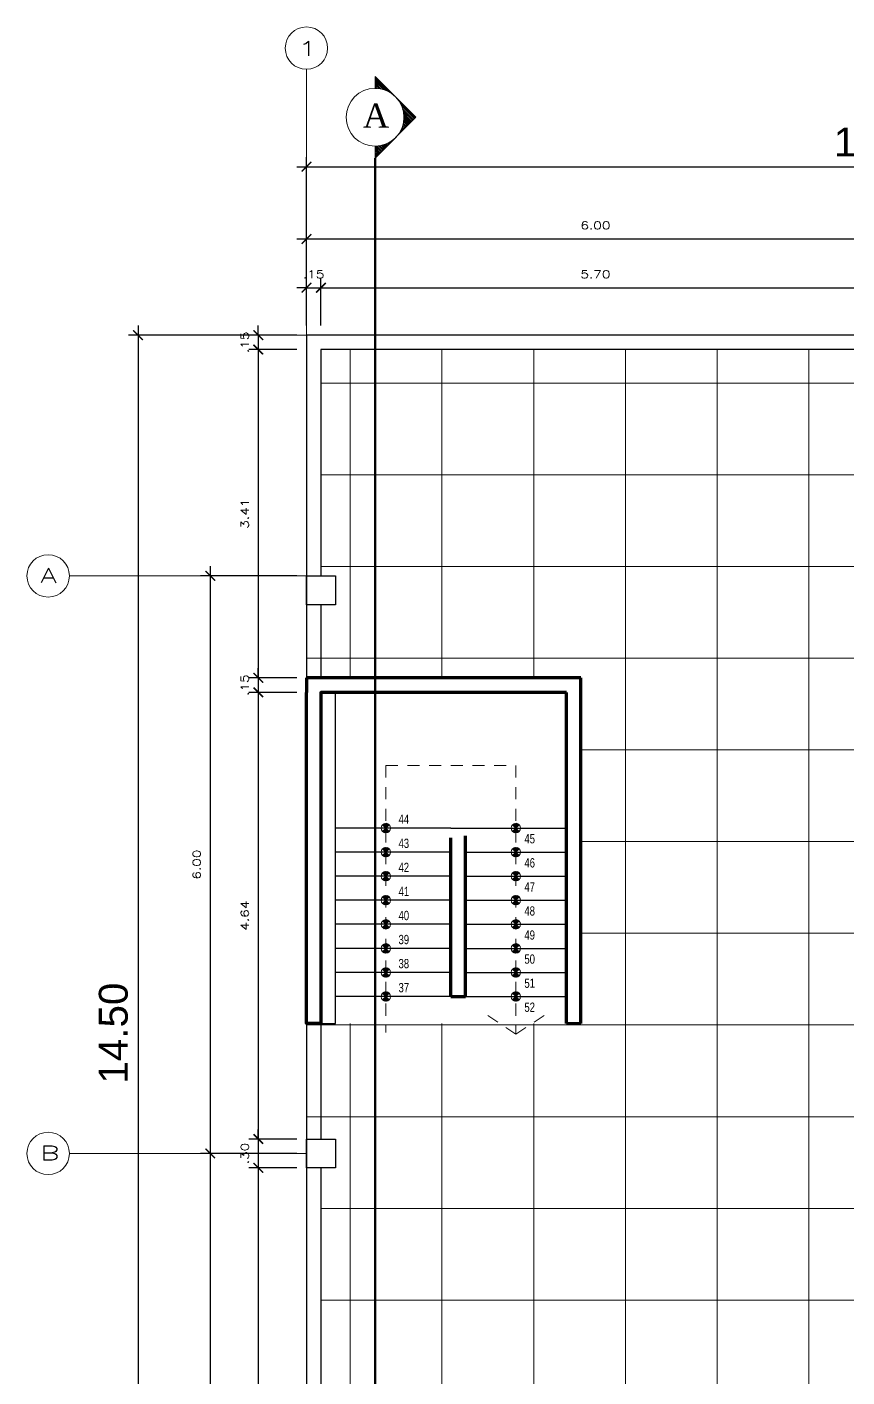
# Model space of a CAD drawing. Header units: millimetres. Extents: x 1313 to 1393.8, y 883.5 to 926.2.
# Drawn here: x 1374.79 to 1383.31, y 912.17 to 926.2 of the extents above; entities that cross this region are included whole.
import ezdxf
from ezdxf.enums import TextEntityAlignment as Align

# ---------------------------------------------------------------- set-up
doc = ezdxf.new("R2010")
doc.units = ezdxf.units.MM
doc.linetypes.add('ACAD_ISO02W100', pattern=[15, 12, -3])
doc.linetypes.add('HIDDEN2', pattern=[0.1875, 0.125, -0.0625])
for name, color, linetype, lineweight in [('cotas', 87, 'Continuous', 15), ('DIMENSIONES', 1, 'Continuous', 5), ('ejes', 147, 'Continuous', 5), ('INDICADORES', 101, 'Continuous', 5), ('Linea Corte', 24, 'ACAD_ISO02W100', 70), ('Muros confinados', 3, 'Continuous', 60), ('proy', 42, 'HIDDEN2', 5), ('REFERENCIA', 12, 'Continuous', 5), ('Sombras', 253, 'Continuous', 20), ('TEXTO', 7, 'Continuous', 5), ('TEXTOS', 7, 'Continuous', 20)]:
    doc.layers.add(name, color=color, linetype=linetype, lineweight=lineweight)
doc.layers.add('Muebles', color=2, linetype='Continuous')
doc.layers.add('Muro Bajo', color=2, linetype='Continuous')
doc.styles.add('AN', font='swisscl.ttf')
doc.styles.add('R80-50', font='romans.shx', dxfattribs={"width": 1.3, "height": 0.08})
doc.styles.add('ROMANS', font='romans')
doc.styles.add('TEXTOS', font='times.ttf', dxfattribs={"oblique": 20, "height": 0.2})
doc.styles.add('TITULOS', font='sanss___.ttf', dxfattribs={"height": 0.3})
doc.dimstyles.new('HORIZONTAL 1.1', dxfattribs={"dimtxt": 0.2, "dimasz": 0.1, "dimexe": 0.1, "dimexo": 0.1, "dimgap": 0.1, "dimtad": 2, "dimzin": 4, "dimdsep": 46, "dimtxsty": 'R80-50', "dimblk": 'ARCHTICK', "dimcen": 0.09, "dimdle": 0.1, "dimclrd": 256, "dimclre": 256, "dimclrt": 7, "dimaunit": 1, "dimazin": 0, "dimtfac": 1, "dimtix": 1, "dimtmove": 0, "dimatfit": 3, "dimldrblk": 'ARCHTICK', "dimfxl": 1, "dimtolj": 1, "dimtzin": 0, "dimarcsym": 0})

# ---------------------------------------------------------------- blocks, each defined once
blk = doc.blocks.new('_ArchTick')
at = {"color": 0, "const_width": 0.15}
blk.add_lwpolyline([(-0.5, -0.5), (0.5, 0.5)], dxfattribs=at)
blk = doc.blocks.new('*D483')
at = {"layer": 'cotas', "lineweight": -2, "transparency": 16777216}
for p, q in [((1377.195, 922.995), (1377.195, 923.095)), ((1377.595, 922.995), (1377.095, 922.995)), ((1377.195, 922.995), (1377.195, 922.845)), ((1377.595, 922.845), (1377.095, 922.845)), ((1377.195, 922.845), (1377.195, 922.745))]:
    blk.add_line(p, q, dxfattribs=at)
at = {"layer": 'Defpoints', "color": 0, "transparency": 16777216}
for p in [(1377.695, 922.995), (1377.195, 922.845), (1377.695, 922.845)]:
    blk.add_point(p, dxfattribs=at)
at = {"layer": 'cotas', "lineweight": -2, "transparency": 16777216, "xscale": 0.1, "yscale": 0.1, "zscale": 0.1}
for p, rotation in [((1377.195, 922.995), 270), ((1377.195, 922.845), 90)]:
    blk.add_blockref('_ArchTick', p, dxfattribs=dict(at, rotation=rotation))
at = {"layer": 'cotas', "color": 7, "transparency": 16777216, "insert": (1377.055, 922.92), "char_height": 0.08, "attachment_point": 5, "rotation": 90, "style": 'R80-50'}
blk.add_mtext('\\A1;.15', dxfattribs=at)
blk = doc.blocks.new('*D484')
at = {"layer": 'cotas', "lineweight": -2, "transparency": 16777216}
for p, q in [((1377.595, 914.645), (1377.095, 914.645)), ((1377.195, 914.645), (1377.195, 914.745)), ((1377.195, 914.645), (1377.195, 914.345)), ((1377.595, 914.345), (1377.095, 914.345)), ((1377.195, 914.345), (1377.195, 914.245))]:
    blk.add_line(p, q, dxfattribs=at)
at = {"layer": 'Defpoints', "color": 0, "transparency": 16777216}
for p in [(1377.695, 914.645), (1377.195, 914.345), (1377.695, 914.345)]:
    blk.add_point(p, dxfattribs=at)
at = {"layer": 'cotas', "lineweight": -2, "transparency": 16777216, "xscale": 0.1, "yscale": 0.1, "zscale": 0.1}
for p, rotation in [((1377.195, 914.645), 270), ((1377.195, 914.345), 90)]:
    blk.add_blockref('_ArchTick', p, dxfattribs=dict(at, rotation=rotation))
at = {"layer": 'cotas', "color": 7, "transparency": 16777216, "insert": (1377.055, 914.495), "char_height": 0.08, "attachment_point": 5, "rotation": 90, "style": 'R80-50'}
blk.add_mtext('\\A1;.30', dxfattribs=at)
blk = doc.blocks.new('*D485')
at = {"layer": 'cotas', "lineweight": -2, "transparency": 16777216}
for p, q in [((1377.195, 914.445), (1377.195, 908.695)), ((1377.595, 914.345), (1377.095, 914.345)), ((1377.595, 908.795), (1377.095, 908.795))]:
    blk.add_line(p, q, dxfattribs=at)
at = {"layer": 'Defpoints', "color": 0, "transparency": 16777216}
for p in [(1377.695, 914.345), (1377.195, 908.795), (1377.695, 908.795)]:
    blk.add_point(p, dxfattribs=at)
at = {"layer": 'cotas', "lineweight": -2, "transparency": 16777216, "xscale": 0.1, "yscale": 0.1, "zscale": 0.1}
for p, rotation in [((1377.195, 914.345), 90), ((1377.195, 908.795), 270)]:
    blk.add_blockref('_ArchTick', p, dxfattribs=dict(at, rotation=rotation))
at = {"layer": 'cotas', "color": 7, "transparency": 16777216, "insert": (1377.055, 911.57), "char_height": 0.08, "attachment_point": 5, "rotation": 90, "style": 'R80-50'}
blk.add_mtext('\\A1;5.55', dxfattribs=at)
blk = doc.blocks.new('*D594')
at = {"layer": 'cotas', "lineweight": -2, "transparency": 16777216}
for p, q in [((1377.695, 923.488), (1377.595, 923.488)), ((1377.695, 923.095), (1377.695, 923.588)), ((1377.695, 923.488), (1377.845, 923.488)), ((1377.845, 923.095), (1377.845, 923.588)), ((1377.845, 923.488), (1377.945, 923.488))]:
    blk.add_line(p, q, dxfattribs=at)
at = {"layer": 'Defpoints', "color": 0, "transparency": 16777216}
for p in [(1377.845, 923.488), (1377.695, 922.995), (1377.845, 922.995)]:
    blk.add_point(p, dxfattribs=at)
at = {"layer": 'cotas', "lineweight": -2, "transparency": 16777216, "xscale": 0.1, "yscale": 0.1, "zscale": 0.1}
blk.add_blockref('_ArchTick', (1377.695, 923.488), dxfattribs=at)
at = {"layer": 'cotas', "lineweight": -2, "transparency": 16777216, "xscale": 0.1, "yscale": 0.1, "zscale": 0.1, "rotation": 180}
blk.add_blockref('_ArchTick', (1377.845, 923.488), dxfattribs=at)
at = {"layer": 'cotas', "color": 7, "transparency": 16777216, "insert": (1377.77, 923.628), "char_height": 0.08, "attachment_point": 5, "style": 'R80-50'}
blk.add_mtext('\\A1;.15', dxfattribs=at)
blk = doc.blocks.new('*D487')
at = {"layer": 'cotas', "lineweight": -2, "transparency": 16777216}
for p, q in [((1377.745, 923.488), (1383.645, 923.488)), ((1377.845, 923.095), (1377.845, 923.588)), ((1383.545, 923.095), (1383.545, 923.588))]:
    blk.add_line(p, q, dxfattribs=at)
at = {"layer": 'Defpoints', "color": 0, "transparency": 16777216}
for p in [(1383.545, 923.488), (1377.845, 922.995), (1383.545, 922.995)]:
    blk.add_point(p, dxfattribs=at)
at = {"layer": 'cotas', "lineweight": -2, "transparency": 16777216, "xscale": 0.1, "yscale": 0.1, "zscale": 0.1, "rotation": 180}
blk.add_blockref('_ArchTick', (1377.845, 923.488), dxfattribs=at)
at = {"layer": 'cotas', "lineweight": -2, "transparency": 16777216, "xscale": 0.1, "yscale": 0.1, "zscale": 0.1}
blk.add_blockref('_ArchTick', (1383.545, 923.488), dxfattribs=at)
at = {"layer": 'cotas', "color": 7, "transparency": 16777216, "insert": (1380.695, 923.628), "char_height": 0.08, "attachment_point": 5, "style": 'R80-50'}
blk.add_mtext('\\A1;5.70', dxfattribs=at)
blk = doc.blocks.new('*D492')
at = {"layer": 'cotas', "lineweight": -2, "transparency": 16777216}
for p, q in [((1376.696, 920.595), (1376.696, 914.395)), ((1377.595, 920.495), (1376.596, 920.495)), ((1377.595, 914.495), (1376.596, 914.495))]:
    blk.add_line(p, q, dxfattribs=at)
at = {"layer": 'Defpoints', "color": 0, "transparency": 16777216}
for p in [(1377.695, 920.495), (1376.696, 914.495), (1377.695, 914.495)]:
    blk.add_point(p, dxfattribs=at)
at = {"layer": 'cotas', "lineweight": -2, "transparency": 16777216, "xscale": 0.1, "yscale": 0.1, "zscale": 0.1}
for p, rotation in [((1376.696, 920.495), 90), ((1376.696, 914.495), 270)]:
    blk.add_blockref('_ArchTick', p, dxfattribs=dict(at, rotation=rotation))
at = {"layer": 'cotas', "color": 7, "transparency": 16777216, "insert": (1376.556, 917.495), "char_height": 0.08, "attachment_point": 5, "rotation": 90, "style": 'R80-50'}
blk.add_mtext('\\A1;6.00', dxfattribs=at)
blk = doc.blocks.new('*D493')
at = {"layer": 'cotas', "lineweight": -2, "transparency": 16777216}
for p, q in [((1377.595, 914.495), (1376.596, 914.495)), ((1376.696, 914.595), (1376.696, 908.395)), ((1377.595, 908.495), (1376.596, 908.495))]:
    blk.add_line(p, q, dxfattribs=at)
at = {"layer": 'Defpoints', "color": 0, "transparency": 16777216}
for p in [(1377.695, 914.495), (1376.696, 908.495), (1377.695, 908.495)]:
    blk.add_point(p, dxfattribs=at)
at = {"layer": 'cotas', "lineweight": -2, "transparency": 16777216, "xscale": 0.1, "yscale": 0.1, "zscale": 0.1}
for p, rotation in [((1376.696, 914.495), 90), ((1376.696, 908.495), 270)]:
    blk.add_blockref('_ArchTick', p, dxfattribs=dict(at, rotation=rotation))
at = {"layer": 'cotas', "color": 7, "transparency": 16777216, "insert": (1376.556, 911.495), "char_height": 0.08, "attachment_point": 5, "rotation": 90, "style": 'R80-50'}
blk.add_mtext('\\A1;6.00', dxfattribs=at)
blk = doc.blocks.new('*D494')
at = {"layer": 'cotas', "lineweight": -2, "transparency": 16777216}
for p, q in [((1375.946, 923.095), (1375.946, 908.395)), ((1377.595, 922.995), (1375.846, 922.995)), ((1377.595, 908.495), (1375.846, 908.495))]:
    blk.add_line(p, q, dxfattribs=at)
at = {"layer": 'Defpoints', "color": 0, "transparency": 16777216}
for p in [(1377.695, 922.995), (1375.946, 908.495), (1377.695, 908.495)]:
    blk.add_point(p, dxfattribs=at)
at = {"layer": 'cotas', "lineweight": -2, "transparency": 16777216, "xscale": 0.1, "yscale": 0.1, "zscale": 0.1}
for p, rotation in [((1375.946, 922.995), 90), ((1375.946, 908.495), 270)]:
    blk.add_blockref('_ArchTick', p, dxfattribs=dict(at, rotation=rotation))
at = {"layer": 'cotas', "color": 7, "transparency": 16777216, "insert": (1375.691, 915.745), "char_height": 0.3, "attachment_point": 5, "rotation": 90, "style": 'TITULOS'}
blk.add_mtext('\\A1;14.50', dxfattribs=at)
blk = doc.blocks.new('*D498')
at = {"layer": 'cotas', "lineweight": -2, "transparency": 16777216}
for p, q in [((1377.695, 923.095), (1377.695, 924.095)), ((1383.695, 923.095), (1383.695, 924.095)), ((1377.595, 923.995), (1383.795, 923.995))]:
    blk.add_line(p, q, dxfattribs=at)
at = {"layer": 'Defpoints', "color": 0, "transparency": 16777216}
for p in [(1383.695, 923.995), (1377.695, 922.995), (1383.695, 922.995)]:
    blk.add_point(p, dxfattribs=at)
at = {"layer": 'cotas', "lineweight": -2, "transparency": 16777216, "xscale": 0.1, "yscale": 0.1, "zscale": 0.1, "rotation": 180}
blk.add_blockref('_ArchTick', (1377.695, 923.995), dxfattribs=at)
at = {"layer": 'cotas', "lineweight": -2, "transparency": 16777216, "xscale": 0.1, "yscale": 0.1, "zscale": 0.1}
blk.add_blockref('_ArchTick', (1383.695, 923.995), dxfattribs=at)
at = {"layer": 'cotas', "color": 7, "transparency": 16777216, "insert": (1380.695, 924.135), "char_height": 0.08, "attachment_point": 5, "style": 'R80-50'}
blk.add_mtext('\\A1;6.00', dxfattribs=at)
blk = doc.blocks.new('*D500')
at = {"layer": 'cotas', "lineweight": -2, "transparency": 16777216}
for p, q in [((1377.595, 924.745), (1391.145, 924.745)), ((1377.695, 923.095), (1377.695, 924.845)), ((1391.045, 923.095), (1391.045, 924.845))]:
    blk.add_line(p, q, dxfattribs=at)
at = {"layer": 'Defpoints', "color": 0, "transparency": 16777216}
for p in [(1391.045, 924.745), (1377.695, 922.995), (1391.045, 922.995)]:
    blk.add_point(p, dxfattribs=at)
at = {"layer": 'cotas', "lineweight": -2, "transparency": 16777216, "xscale": 0.1, "yscale": 0.1, "zscale": 0.1, "rotation": 180}
blk.add_blockref('_ArchTick', (1377.695, 924.745), dxfattribs=at)
at = {"layer": 'cotas', "lineweight": -2, "transparency": 16777216, "xscale": 0.1, "yscale": 0.1, "zscale": 0.1}
blk.add_blockref('_ArchTick', (1391.045, 924.745), dxfattribs=at)
at = {"layer": 'cotas', "color": 7, "transparency": 16777216, "insert": (1383.695, 925), "char_height": 0.3, "attachment_point": 5, "style": 'TITULOS'}
blk.add_mtext('\\A1;13.35', dxfattribs=at)
blk = doc.blocks.new('*D506')
at = {"layer": 'cotas', "lineweight": -2, "transparency": 16777216}
for p, q in [((1377.195, 922.945), (1377.195, 919.335)), ((1377.595, 922.845), (1377.095, 922.845)), ((1377.595, 919.435), (1377.095, 919.435))]:
    blk.add_line(p, q, dxfattribs=at)
at = {"layer": 'Defpoints', "color": 0, "transparency": 16777216}
for p in [(1377.695, 922.845), (1377.195, 919.435), (1377.695, 919.435)]:
    blk.add_point(p, dxfattribs=at)
at = {"layer": 'cotas', "lineweight": -2, "transparency": 16777216, "xscale": 0.1, "yscale": 0.1, "zscale": 0.1}
for p, rotation in [((1377.195, 922.845), 90), ((1377.195, 919.435), 270)]:
    blk.add_blockref('_ArchTick', p, dxfattribs=dict(at, rotation=rotation))
at = {"layer": 'cotas', "color": 7, "transparency": 16777216, "insert": (1377.055, 921.14), "char_height": 0.08, "attachment_point": 5, "rotation": 90, "style": 'R80-50'}
blk.add_mtext('\\A1;3.41', dxfattribs=at)
blk = doc.blocks.new('*D507')
at = {"layer": 'cotas', "lineweight": -2, "transparency": 16777216}
for p, q in [((1377.595, 919.435), (1377.095, 919.435)), ((1377.195, 919.435), (1377.195, 919.535)), ((1377.195, 919.435), (1377.195, 919.285)), ((1377.595, 919.285), (1377.095, 919.285)), ((1377.195, 919.285), (1377.195, 919.185))]:
    blk.add_line(p, q, dxfattribs=at)
at = {"layer": 'Defpoints', "color": 0, "transparency": 16777216}
for p in [(1377.695, 919.435), (1377.195, 919.285), (1377.695, 919.285)]:
    blk.add_point(p, dxfattribs=at)
at = {"layer": 'cotas', "lineweight": -2, "transparency": 16777216, "xscale": 0.1, "yscale": 0.1, "zscale": 0.1}
for p, rotation in [((1377.195, 919.435), 270), ((1377.195, 919.285), 90)]:
    blk.add_blockref('_ArchTick', p, dxfattribs=dict(at, rotation=rotation))
at = {"layer": 'cotas', "color": 7, "transparency": 16777216, "insert": (1377.055, 919.36), "char_height": 0.08, "attachment_point": 5, "rotation": 90, "style": 'R80-50'}
blk.add_mtext('\\A1;.15', dxfattribs=at)
blk = doc.blocks.new('*D508')
at = {"layer": 'cotas', "lineweight": -2, "transparency": 16777216}
for p, q in [((1377.595, 919.285), (1377.095, 919.285)), ((1377.195, 919.385), (1377.195, 914.545)), ((1377.595, 914.645), (1377.095, 914.645))]:
    blk.add_line(p, q, dxfattribs=at)
at = {"layer": 'Defpoints', "color": 0, "transparency": 16777216}
for p in [(1377.695, 919.285), (1377.195, 914.645), (1377.695, 914.645)]:
    blk.add_point(p, dxfattribs=at)
at = {"layer": 'cotas', "lineweight": -2, "transparency": 16777216, "xscale": 0.1, "yscale": 0.1, "zscale": 0.1}
for p, rotation in [((1377.195, 919.285), 90), ((1377.195, 914.645), 270)]:
    blk.add_blockref('_ArchTick', p, dxfattribs=dict(at, rotation=rotation))
at = {"layer": 'cotas', "color": 7, "transparency": 16777216, "insert": (1377.055, 916.965), "char_height": 0.08, "attachment_point": 5, "rotation": 90, "style": 'R80-50'}
blk.add_mtext('\\A1;4.64', dxfattribs=at)

msp = doc.modelspace()

# ---------------------------------------------------------------- hatches: boundary and pattern name
at = {"layer": 'INDICADORES'}
h = msp.add_hatch(dxfattribs=at)
h.set_pattern_fill('ANSI31', color=256, scale=0.1, angle=-90, style=0)
h.set_pattern_definition([(315, (1357.433026, 927.833707), (0.008838835, 0.008838835), [])])
h.paths.add_polyline_path([(1378.832, 925.259), (1378.619, 925.471, -0.414214), (1378.619, 925.047)])
h.paths.add_polyline_path([(1378.619, 925.047, -0.198912), (1378.407, 924.959), (1378.407, 924.835)])
h.paths.add_polyline_path([(1378.407, 925.683), (1378.407, 925.559, -0.198912), (1378.619, 925.471)])
at = {"layer": 'REFERENCIA'}
h = msp.add_hatch(dxfattribs=at)
h.set_pattern_fill('BASKETWV,_O', color=256, scale=0.04, angle=90)
h.set_pattern_definition([(135, (1529.387415, 951.832357), (-0.035355339, 0.0070710678), [0.04, -0.02]), (135, (1529.38388, 951.828822), (-0.035355339, 0.0070710678), [0.04, -0.02]), (135, (1529.380344, 951.825286), (-0.035355339, 0.0070710678), [0.04, -0.02]), (135, (1529.376809, 951.82175), (-0.035355339, 0.0070710678), [0.04, -0.02]), (135, (1529.373273, 951.818215), (-0.035355339, 0.0070710678), [-0.01, 0.02, -0.03]), (225, (1529.366202, 951.825286), (0.007071068, -0.035355339), [0.02, -0.02]), (225, (1529.362667, 951.828822), (0.007071068, -0.035355339), [0.02, -0.02]), (225, (1529.35913, 951.832357), (0.007071068, -0.035355339), [0.02, -0.02]), (225, (1529.355596, 951.835893), (0.007071068, -0.035355339), [0.02, -0.02]), (225, (1529.35206, 951.83943), (0.007071068, -0.035355339), [0.02, -0.02])])
h.paths.add_polyline_path([(1378.485, 917.841, 0.414214), (1378.554, 917.841), (1378.52, 917.875)])
h.paths.add_polyline_path([(1378.485, 917.91), (1378.52, 917.875), (1378.554, 917.91, 0.414214)])
h = msp.add_hatch(dxfattribs=at)
h.set_pattern_fill('BASKETWV,_O', color=256, scale=0.04, angle=90)
h.set_pattern_definition([(135, (1530.737415, 951.832357), (-0.035355339, 0.0070710678), [0.04, -0.02]), (135, (1530.73388, 951.828822), (-0.035355339, 0.0070710678), [0.04, -0.02]), (135, (1530.730344, 951.825286), (-0.035355339, 0.0070710678), [0.04, -0.02]), (135, (1530.726809, 951.82175), (-0.035355339, 0.0070710678), [0.04, -0.02]), (135, (1530.723273, 951.818215), (-0.035355339, 0.0070710678), [-0.01, 0.02, -0.03]), (225, (1530.716202, 951.825286), (0.007071068, -0.035355339), [0.02, -0.02]), (225, (1530.712667, 951.828822), (0.007071068, -0.035355339), [0.02, -0.02]), (225, (1530.70913, 951.832357), (0.007071068, -0.035355339), [0.02, -0.02]), (225, (1530.705596, 951.835893), (0.007071068, -0.035355339), [0.02, -0.02]), (225, (1530.70206, 951.83943), (0.007071068, -0.035355339), [0.02, -0.02])])
h.paths.add_polyline_path([(1379.835, 917.841, 0.414214), (1379.904, 917.841), (1379.87, 917.875)])
h.paths.add_polyline_path([(1379.835, 917.91), (1379.87, 917.875), (1379.904, 917.91, 0.414214)])
h = msp.add_hatch(dxfattribs=at)
h.set_pattern_fill('BASKETWV,_O', color=256, scale=0.04, angle=90)
h.set_pattern_definition([(135, (1529.387415, 951.582357), (-0.035355339, 0.0070710678), [0.04, -0.02]), (135, (1529.38388, 951.578822), (-0.035355339, 0.0070710678), [0.04, -0.02]), (135, (1529.380344, 951.575286), (-0.035355339, 0.0070710678), [0.04, -0.02]), (135, (1529.376809, 951.57175), (-0.035355339, 0.0070710678), [0.04, -0.02]), (135, (1529.373273, 951.568215), (-0.035355339, 0.0070710678), [-0.01, 0.02, -0.03]), (225, (1529.366202, 951.575286), (0.007071068, -0.035355339), [0.02, -0.02]), (225, (1529.362667, 951.578822), (0.007071068, -0.035355339), [0.02, -0.02]), (225, (1529.35913, 951.582357), (0.007071068, -0.035355339), [0.02, -0.02]), (225, (1529.355596, 951.585893), (0.007071068, -0.035355339), [0.02, -0.02]), (225, (1529.35206, 951.58943), (0.007071068, -0.035355339), [0.02, -0.02])])
h.paths.add_polyline_path([(1378.485, 917.591, 0.414214), (1378.554, 917.591), (1378.52, 917.625)])
h.paths.add_polyline_path([(1378.485, 917.66), (1378.52, 917.625), (1378.554, 917.66, 0.414214)])
h = msp.add_hatch(dxfattribs=at)
h.set_pattern_fill('BASKETWV,_O', color=256, scale=0.04, angle=90)
h.set_pattern_definition([(135, (1530.737415, 951.582357), (-0.035355339, 0.0070710678), [0.04, -0.02]), (135, (1530.73388, 951.578822), (-0.035355339, 0.0070710678), [0.04, -0.02]), (135, (1530.730344, 951.575286), (-0.035355339, 0.0070710678), [0.04, -0.02]), (135, (1530.726809, 951.57175), (-0.035355339, 0.0070710678), [0.04, -0.02]), (135, (1530.723273, 951.568215), (-0.035355339, 0.0070710678), [-0.01, 0.02, -0.03]), (225, (1530.716202, 951.575286), (0.007071068, -0.035355339), [0.02, -0.02]), (225, (1530.712667, 951.578822), (0.007071068, -0.035355339), [0.02, -0.02]), (225, (1530.70913, 951.582357), (0.007071068, -0.035355339), [0.02, -0.02]), (225, (1530.705596, 951.585893), (0.007071068, -0.035355339), [0.02, -0.02]), (225, (1530.70206, 951.58943), (0.007071068, -0.035355339), [0.02, -0.02])])
h.paths.add_polyline_path([(1379.835, 917.591, 0.414214), (1379.904, 917.591), (1379.87, 917.625)])
h.paths.add_polyline_path([(1379.835, 917.66), (1379.87, 917.625), (1379.904, 917.66, 0.414214)])
h = msp.add_hatch(dxfattribs=at)
h.set_pattern_fill('BASKETWV,_O', color=256, scale=0.04, angle=90)
h.set_pattern_definition([(135, (1529.387415, 951.332357), (-0.035355339, 0.0070710678), [0.04, -0.02]), (135, (1529.38388, 951.328822), (-0.035355339, 0.0070710678), [0.04, -0.02]), (135, (1529.380344, 951.325286), (-0.035355339, 0.0070710678), [0.04, -0.02]), (135, (1529.376809, 951.32175), (-0.035355339, 0.0070710678), [0.04, -0.02]), (135, (1529.373273, 951.318215), (-0.035355339, 0.0070710678), [-0.01, 0.02, -0.03]), (225, (1529.366202, 951.325286), (0.007071068, -0.035355339), [0.02, -0.02]), (225, (1529.362667, 951.328822), (0.007071068, -0.035355339), [0.02, -0.02]), (225, (1529.35913, 951.332357), (0.007071068, -0.035355339), [0.02, -0.02]), (225, (1529.355596, 951.335893), (0.007071068, -0.035355339), [0.02, -0.02]), (225, (1529.35206, 951.33943), (0.007071068, -0.035355339), [0.02, -0.02])])
h.paths.add_polyline_path([(1378.485, 917.341, 0.414214), (1378.554, 917.341), (1378.52, 917.375)])
h.paths.add_polyline_path([(1378.485, 917.41), (1378.52, 917.375), (1378.554, 917.41, 0.414214)])
h = msp.add_hatch(dxfattribs=at)
h.set_pattern_fill('BASKETWV,_O', color=256, scale=0.04, angle=90)
h.set_pattern_definition([(135, (1530.737415, 951.332357), (-0.035355339, 0.0070710678), [0.04, -0.02]), (135, (1530.73388, 951.328822), (-0.035355339, 0.0070710678), [0.04, -0.02]), (135, (1530.730344, 951.325286), (-0.035355339, 0.0070710678), [0.04, -0.02]), (135, (1530.726809, 951.32175), (-0.035355339, 0.0070710678), [0.04, -0.02]), (135, (1530.723273, 951.318215), (-0.035355339, 0.0070710678), [-0.01, 0.02, -0.03]), (225, (1530.716202, 951.325286), (0.007071068, -0.035355339), [0.02, -0.02]), (225, (1530.712667, 951.328822), (0.007071068, -0.035355339), [0.02, -0.02]), (225, (1530.70913, 951.332357), (0.007071068, -0.035355339), [0.02, -0.02]), (225, (1530.705596, 951.335893), (0.007071068, -0.035355339), [0.02, -0.02]), (225, (1530.70206, 951.33943), (0.007071068, -0.035355339), [0.02, -0.02])])
h.paths.add_polyline_path([(1379.835, 917.341, 0.414214), (1379.904, 917.341), (1379.87, 917.375)])
h.paths.add_polyline_path([(1379.835, 917.41), (1379.87, 917.375), (1379.904, 917.41, 0.414214)])
h = msp.add_hatch(dxfattribs=at)
h.set_pattern_fill('BASKETWV,_O', color=256, scale=0.04, angle=90)
h.set_pattern_definition([(135, (1529.387415, 951.082357), (-0.035355339, 0.0070710678), [0.04, -0.02]), (135, (1529.38388, 951.078822), (-0.035355339, 0.0070710678), [0.04, -0.02]), (135, (1529.380344, 951.075286), (-0.035355339, 0.0070710678), [0.04, -0.02]), (135, (1529.376809, 951.07175), (-0.035355339, 0.0070710678), [0.04, -0.02]), (135, (1529.373273, 951.068215), (-0.035355339, 0.0070710678), [-0.01, 0.02, -0.03]), (225, (1529.366202, 951.075286), (0.007071068, -0.035355339), [0.02, -0.02]), (225, (1529.362667, 951.078822), (0.007071068, -0.035355339), [0.02, -0.02]), (225, (1529.35913, 951.082357), (0.007071068, -0.035355339), [0.02, -0.02]), (225, (1529.355596, 951.085893), (0.007071068, -0.035355339), [0.02, -0.02]), (225, (1529.35206, 951.08943), (0.007071068, -0.035355339), [0.02, -0.02])])
h.paths.add_polyline_path([(1378.485, 917.091, 0.414214), (1378.554, 917.091), (1378.52, 917.125)])
h.paths.add_polyline_path([(1378.485, 917.16), (1378.52, 917.125), (1378.554, 917.16, 0.414214)])
h = msp.add_hatch(dxfattribs=at)
h.set_pattern_fill('BASKETWV,_O', color=256, scale=0.04, angle=90)
h.set_pattern_definition([(135, (1530.737415, 951.082357), (-0.035355339, 0.0070710678), [0.04, -0.02]), (135, (1530.73388, 951.078822), (-0.035355339, 0.0070710678), [0.04, -0.02]), (135, (1530.730344, 951.075286), (-0.035355339, 0.0070710678), [0.04, -0.02]), (135, (1530.726809, 951.07175), (-0.035355339, 0.0070710678), [0.04, -0.02]), (135, (1530.723273, 951.068215), (-0.035355339, 0.0070710678), [-0.01, 0.02, -0.03]), (225, (1530.716202, 951.075286), (0.007071068, -0.035355339), [0.02, -0.02]), (225, (1530.712667, 951.078822), (0.007071068, -0.035355339), [0.02, -0.02]), (225, (1530.70913, 951.082357), (0.007071068, -0.035355339), [0.02, -0.02]), (225, (1530.705596, 951.085893), (0.007071068, -0.035355339), [0.02, -0.02]), (225, (1530.70206, 951.08943), (0.007071068, -0.035355339), [0.02, -0.02])])
h.paths.add_polyline_path([(1379.835, 917.091, 0.414214), (1379.904, 917.091), (1379.87, 917.125)])
h.paths.add_polyline_path([(1379.835, 917.16), (1379.87, 917.125), (1379.904, 917.16, 0.414214)])
h = msp.add_hatch(dxfattribs=at)
h.set_pattern_fill('BASKETWV,_O', color=256, scale=0.04, angle=90)
h.set_pattern_definition([(135, (1529.387415, 950.832357), (-0.035355339, 0.0070710678), [0.04, -0.02]), (135, (1529.38388, 950.828822), (-0.035355339, 0.0070710678), [0.04, -0.02]), (135, (1529.380344, 950.825286), (-0.035355339, 0.0070710678), [0.04, -0.02]), (135, (1529.376809, 950.82175), (-0.035355339, 0.0070710678), [0.04, -0.02]), (135, (1529.373273, 950.818215), (-0.035355339, 0.0070710678), [-0.01, 0.02, -0.03]), (225, (1529.366202, 950.825286), (0.007071068, -0.035355339), [0.02, -0.02]), (225, (1529.362667, 950.828822), (0.007071068, -0.035355339), [0.02, -0.02]), (225, (1529.35913, 950.832357), (0.007071068, -0.035355339), [0.02, -0.02]), (225, (1529.355596, 950.835893), (0.007071068, -0.035355339), [0.02, -0.02]), (225, (1529.35206, 950.83943), (0.007071068, -0.035355339), [0.02, -0.02])])
h.paths.add_polyline_path([(1378.485, 916.841, 0.414214), (1378.554, 916.841), (1378.52, 916.875)])
h.paths.add_polyline_path([(1378.485, 916.91), (1378.52, 916.875), (1378.554, 916.91, 0.414214)])
h = msp.add_hatch(dxfattribs=at)
h.set_pattern_fill('BASKETWV,_O', color=256, scale=0.04, angle=90)
h.set_pattern_definition([(135, (1530.737415, 950.832357), (-0.035355339, 0.0070710678), [0.04, -0.02]), (135, (1530.73388, 950.828822), (-0.035355339, 0.0070710678), [0.04, -0.02]), (135, (1530.730344, 950.825286), (-0.035355339, 0.0070710678), [0.04, -0.02]), (135, (1530.726809, 950.82175), (-0.035355339, 0.0070710678), [0.04, -0.02]), (135, (1530.723273, 950.818215), (-0.035355339, 0.0070710678), [-0.01, 0.02, -0.03]), (225, (1530.716202, 950.825286), (0.007071068, -0.035355339), [0.02, -0.02]), (225, (1530.712667, 950.828822), (0.007071068, -0.035355339), [0.02, -0.02]), (225, (1530.70913, 950.832357), (0.007071068, -0.035355339), [0.02, -0.02]), (225, (1530.705596, 950.835893), (0.007071068, -0.035355339), [0.02, -0.02]), (225, (1530.70206, 950.83943), (0.007071068, -0.035355339), [0.02, -0.02])])
h.paths.add_polyline_path([(1379.835, 916.841, 0.414214), (1379.904, 916.841), (1379.87, 916.875)])
h.paths.add_polyline_path([(1379.835, 916.91), (1379.87, 916.875), (1379.904, 916.91, 0.414214)])
h = msp.add_hatch(dxfattribs=at)
h.set_pattern_fill('BASKETWV,_O', color=256, scale=0.04, angle=90)
h.set_pattern_definition([(135, (1529.387415, 950.582357), (-0.035355339, 0.0070710678), [0.04, -0.02]), (135, (1529.38388, 950.578822), (-0.035355339, 0.0070710678), [0.04, -0.02]), (135, (1529.380344, 950.575286), (-0.035355339, 0.0070710678), [0.04, -0.02]), (135, (1529.376809, 950.57175), (-0.035355339, 0.0070710678), [0.04, -0.02]), (135, (1529.373273, 950.568215), (-0.035355339, 0.0070710678), [-0.01, 0.02, -0.03]), (225, (1529.366202, 950.575286), (0.007071068, -0.035355339), [0.02, -0.02]), (225, (1529.362667, 950.578822), (0.007071068, -0.035355339), [0.02, -0.02]), (225, (1529.35913, 950.582357), (0.007071068, -0.035355339), [0.02, -0.02]), (225, (1529.355596, 950.585893), (0.007071068, -0.035355339), [0.02, -0.02]), (225, (1529.35206, 950.58943), (0.007071068, -0.035355339), [0.02, -0.02])])
h.paths.add_polyline_path([(1378.485, 916.591, 0.414214), (1378.554, 916.591), (1378.52, 916.625)])
h.paths.add_polyline_path([(1378.485, 916.66), (1378.52, 916.625), (1378.554, 916.66, 0.414214)])
h = msp.add_hatch(dxfattribs=at)
h.set_pattern_fill('BASKETWV,_O', color=256, scale=0.04, angle=90)
h.set_pattern_definition([(135, (1530.737415, 950.582357), (-0.035355339, 0.0070710678), [0.04, -0.02]), (135, (1530.73388, 950.578822), (-0.035355339, 0.0070710678), [0.04, -0.02]), (135, (1530.730344, 950.575286), (-0.035355339, 0.0070710678), [0.04, -0.02]), (135, (1530.726809, 950.57175), (-0.035355339, 0.0070710678), [0.04, -0.02]), (135, (1530.723273, 950.568215), (-0.035355339, 0.0070710678), [-0.01, 0.02, -0.03]), (225, (1530.716202, 950.575286), (0.007071068, -0.035355339), [0.02, -0.02]), (225, (1530.712667, 950.578822), (0.007071068, -0.035355339), [0.02, -0.02]), (225, (1530.70913, 950.582357), (0.007071068, -0.035355339), [0.02, -0.02]), (225, (1530.705596, 950.585893), (0.007071068, -0.035355339), [0.02, -0.02]), (225, (1530.70206, 950.58943), (0.007071068, -0.035355339), [0.02, -0.02])])
h.paths.add_polyline_path([(1379.835, 916.591, 0.414214), (1379.904, 916.591), (1379.87, 916.625)])
h.paths.add_polyline_path([(1379.835, 916.66), (1379.87, 916.625), (1379.904, 916.66, 0.414214)])
h = msp.add_hatch(dxfattribs=at)
h.set_pattern_fill('BASKETWV,_O', color=256, scale=0.04, angle=90)
h.set_pattern_definition([(135, (1529.387415, 950.332357), (-0.035355339, 0.0070710678), [0.04, -0.02]), (135, (1529.38388, 950.328822), (-0.035355339, 0.0070710678), [0.04, -0.02]), (135, (1529.380344, 950.325286), (-0.035355339, 0.0070710678), [0.04, -0.02]), (135, (1529.376809, 950.32175), (-0.035355339, 0.0070710678), [0.04, -0.02]), (135, (1529.373273, 950.318215), (-0.035355339, 0.0070710678), [-0.01, 0.02, -0.03]), (225, (1529.366202, 950.325286), (0.007071068, -0.035355339), [0.02, -0.02]), (225, (1529.362667, 950.328822), (0.007071068, -0.035355339), [0.02, -0.02]), (225, (1529.35913, 950.332357), (0.007071068, -0.035355339), [0.02, -0.02]), (225, (1529.355596, 950.335893), (0.007071068, -0.035355339), [0.02, -0.02]), (225, (1529.35206, 950.33943), (0.007071068, -0.035355339), [0.02, -0.02])])
h.paths.add_polyline_path([(1378.485, 916.341, 0.414214), (1378.554, 916.341), (1378.52, 916.375)])
h.paths.add_polyline_path([(1378.485, 916.41), (1378.52, 916.375), (1378.554, 916.41, 0.414214)])
h = msp.add_hatch(dxfattribs=at)
h.set_pattern_fill('BASKETWV,_O', color=256, scale=0.04, angle=90)
h.set_pattern_definition([(135, (1530.737415, 950.332357), (-0.035355339, 0.0070710678), [0.04, -0.02]), (135, (1530.73388, 950.328822), (-0.035355339, 0.0070710678), [0.04, -0.02]), (135, (1530.730344, 950.325286), (-0.035355339, 0.0070710678), [0.04, -0.02]), (135, (1530.726809, 950.32175), (-0.035355339, 0.0070710678), [0.04, -0.02]), (135, (1530.723273, 950.318215), (-0.035355339, 0.0070710678), [-0.01, 0.02, -0.03]), (225, (1530.716202, 950.325286), (0.007071068, -0.035355339), [0.02, -0.02]), (225, (1530.712667, 950.328822), (0.007071068, -0.035355339), [0.02, -0.02]), (225, (1530.70913, 950.332357), (0.007071068, -0.035355339), [0.02, -0.02]), (225, (1530.705596, 950.335893), (0.007071068, -0.035355339), [0.02, -0.02]), (225, (1530.70206, 950.33943), (0.007071068, -0.035355339), [0.02, -0.02])])
h.paths.add_polyline_path([(1379.835, 916.341, 0.414214), (1379.904, 916.341), (1379.87, 916.375)])
h.paths.add_polyline_path([(1379.835, 916.41), (1379.87, 916.375), (1379.904, 916.41, 0.414214)])
h = msp.add_hatch(dxfattribs=at)
h.set_pattern_fill('BASKETWV,_O', color=256, scale=0.04, angle=90)
h.set_pattern_definition([(135, (1529.387415, 950.082357), (-0.035355339, 0.0070710678), [0.04, -0.02]), (135, (1529.38388, 950.078822), (-0.035355339, 0.0070710678), [0.04, -0.02]), (135, (1529.380344, 950.075286), (-0.035355339, 0.0070710678), [0.04, -0.02]), (135, (1529.376809, 950.07175), (-0.035355339, 0.0070710678), [0.04, -0.02]), (135, (1529.373273, 950.068215), (-0.035355339, 0.0070710678), [-0.01, 0.02, -0.03]), (225, (1529.366202, 950.075286), (0.007071068, -0.035355339), [0.02, -0.02]), (225, (1529.362667, 950.078822), (0.007071068, -0.035355339), [0.02, -0.02]), (225, (1529.35913, 950.082357), (0.007071068, -0.035355339), [0.02, -0.02]), (225, (1529.355596, 950.085893), (0.007071068, -0.035355339), [0.02, -0.02]), (225, (1529.35206, 950.08943), (0.007071068, -0.035355339), [0.02, -0.02])])
h.paths.add_polyline_path([(1378.485, 916.091, 0.414214), (1378.554, 916.091), (1378.52, 916.125)])
h.paths.add_polyline_path([(1378.485, 916.16), (1378.52, 916.125), (1378.554, 916.16, 0.414214)])
h = msp.add_hatch(dxfattribs=at)
h.set_pattern_fill('BASKETWV,_O', color=256, scale=0.04, angle=90)
h.set_pattern_definition([(135, (1530.737415, 950.082357), (-0.035355339, 0.0070710678), [0.04, -0.02]), (135, (1530.73388, 950.078822), (-0.035355339, 0.0070710678), [0.04, -0.02]), (135, (1530.730344, 950.075286), (-0.035355339, 0.0070710678), [0.04, -0.02]), (135, (1530.726809, 950.07175), (-0.035355339, 0.0070710678), [0.04, -0.02]), (135, (1530.723273, 950.068215), (-0.035355339, 0.0070710678), [-0.01, 0.02, -0.03]), (225, (1530.716202, 950.075286), (0.007071068, -0.035355339), [0.02, -0.02]), (225, (1530.712667, 950.078822), (0.007071068, -0.035355339), [0.02, -0.02]), (225, (1530.70913, 950.082357), (0.007071068, -0.035355339), [0.02, -0.02]), (225, (1530.705596, 950.085893), (0.007071068, -0.035355339), [0.02, -0.02]), (225, (1530.70206, 950.08943), (0.007071068, -0.035355339), [0.02, -0.02])])
h.paths.add_polyline_path([(1379.835, 916.091, 0.414214), (1379.904, 916.091), (1379.87, 916.125)])
h.paths.add_polyline_path([(1379.835, 916.16), (1379.87, 916.125), (1379.904, 916.16, 0.414214)])
at = {"layer": 'Sombras'}
h = msp.add_hatch(dxfattribs=at)
h.set_pattern_fill('ANSI37', color=256, scale=0.3, angle=45, style=0)
h.set_pattern_definition([(90, (4243.2688, -2685.5738), (-0.9525, 2e-16), []), (180, (4243.2688, -2685.5738), (-2e-16, -0.9525), [])])
h.paths.add_polyline_path([(1384.795, 918.095), (1384.795, 917.195), (1383.545, 917.195), (1383.545, 918.095)])
h.paths.add_polyline_path([(1384.645, 917.345), (1383.695, 917.345), (1383.695, 917.945), (1384.645, 917.945)])
h.paths.add_polyline_path([(1384.645, 917.345), (1383.695, 917.345), (1383.695, 917.945), (1384.645, 917.945)])
h.paths.add_polyline_path([(1384.645, 912.545), (1384.17, 912.845), (1384.645, 913.145)])
h.paths.add_polyline_path([(1384.645, 912.545), (1384.17, 912.845), (1384.645, 913.145)])
h.paths.add_polyline_path([(1384.645, 913.145), (1384.17, 912.845), (1383.695, 913.145)])
h.paths.add_polyline_path([(1384.645, 913.145), (1384.17, 912.845), (1383.695, 913.145)])
h.paths.add_polyline_path([(1383.695, 912.545), (1383.695, 913.145), (1384.17, 912.845)])
h.paths.add_polyline_path([(1383.695, 912.545), (1383.695, 913.145), (1384.17, 912.845)])
h.paths.add_polyline_path([(1384.17, 912.845), (1384.645, 912.545), (1383.695, 912.545)])
h.paths.add_polyline_path([(1383.545, 913.295), (1384.795, 913.295), (1384.795, 912.395), (1383.545, 912.395)])
h.paths.add_polyline_path([(1384.17, 912.845), (1384.645, 912.545), (1383.695, 912.545)])
edge = h.paths.add_edge_path()
edge.add_line((1380.545, 915.845), (1377.695, 915.845))
edge.add_line((1377.695, 915.845), (1377.695, 914.645))
edge.add_line((1377.695, 914.645), (1377.995, 914.645))
edge.add_line((1377.995, 914.645), (1377.995, 914.345))
edge.add_line((1377.995, 914.345), (1377.845, 914.345))
edge.add_line((1377.845, 914.345), (1377.845, 908.795))
edge.add_line((1377.845, 908.795), (1377.995, 908.795))
edge.add_line((1377.995, 908.795), (1377.995, 908.495))
edge.add_line((1377.995, 908.495), (1377.845, 908.495))
edge.add_line((1377.845, 908.495), (1377.845, 907.295))
edge.add_line((1377.845, 907.295), (1383.695, 907.295))
edge.add_line((1383.695, 907.295), (1383.695, 906.995))
edge.add_line((1383.695, 906.995), (1387.22, 906.995))
edge.add_line((1387.22, 906.995), (1387.22, 907.295))
edge.add_line((1387.22, 907.295), (1389.47, 907.295))
edge.add_arc((1389.391, 908.797), 1.504, 272.9928, 359.9448)
edge.add_line((1390.895, 908.795), (1390.895, 913.295))
edge.add_line((1390.895, 913.295), (1391.195, 913.295))
edge.add_line((1391.195, 913.295), (1391.195, 915.845))
edge.add_line((1391.195, 915.845), (1390.895, 915.845))
edge.add_line((1390.895, 915.845), (1390.895, 922.845))
edge.add_line((1390.895, 922.845), (1387.22, 922.845))
edge.add_line((1387.22, 922.845), (1387.22, 923.145))
edge.add_line((1387.22, 923.145), (1383.695, 923.145))
edge.add_line((1383.695, 923.145), (1383.695, 922.845))
edge.add_line((1383.695, 922.845), (1377.845, 922.845))
edge.add_line((1377.845, 922.845), (1377.845, 920.495))
edge.add_line((1377.845, 920.495), (1377.995, 920.495))
edge.add_line((1377.995, 920.495), (1377.995, 920.195))
edge.add_line((1377.995, 920.195), (1377.695, 920.195))
edge.add_line((1377.695, 920.195), (1377.695, 919.435))
edge.add_line((1377.695, 919.435), (1380.545, 919.435))
edge.add_line((1380.545, 919.435), (1380.545, 915.845))

# ---------------------------------------------------------------- linework, layer by layer
at = {"layer": 'cotas'}
msp.add_line((1377.695, 922.995), (1377.195, 922.995), dxfattribs=at)
at = {"layer": 'DIMENSIONES'}
msp.add_line((1377.845, 915.845), (1377.695, 915.845), dxfattribs=at)
at = {"layer": 'ejes', "color": 5, "ltscale": 3}
for points in [[(1377.695, 922.995), (1377.695, 925.757)], [(1377.995, 920.495), (1375.233, 920.495)], [(1377.695, 914.495), (1375.233, 914.495)]]:
    msp.add_lwpolyline(points, dxfattribs=at)
at = {"layer": 'ejes', "color": 4, "linetype": 'Continuous'}
for centre in [(1377.695, 925.977), (1375.013, 920.495), (1375.013, 914.495)]:
    msp.add_circle(centre, 0.22, dxfattribs=at)
at = {"layer": 'INDICADORES'}
msp.add_lwpolyline([(1378.407, 924.959), (1378.407, 924.835), (1378.832, 925.259), (1378.407, 925.683), (1378.407, 925.559)], dxfattribs=at)
msp.add_circle((1378.407, 925.259), 0.3, dxfattribs=at)
at = {"layer": 'Linea Corte', "lineweight": 40, "ltscale": 3}
msp.add_line((1378.407, 924.835), (1378.407, 905.251), dxfattribs=at)
at = {"layer": 'Muebles'}
for p, q in [((1377.695, 919.285), (1377.695, 917.185)), ((1377.845, 919.285), (1377.845, 917.185)), ((1377.995, 915.845), (1377.995, 919.285)), ((1379.195, 917.875), (1377.995, 917.875)), ((1379.195, 917.875), (1379.87, 917.875)), ((1379.87, 917.875), (1380.395, 917.875)), ((1379.195, 917.625), (1377.995, 917.625)), ((1379.345, 917.625), (1380.395, 917.625)), ((1379.195, 917.375), (1377.995, 917.375)), ((1379.345, 917.375), (1380.395, 917.375)), ((1379.195, 917.125), (1377.995, 917.125)), ((1379.345, 917.125), (1380.395, 917.125)), ((1379.195, 916.875), (1377.995, 916.875)), ((1379.345, 916.875), (1380.395, 916.875)), ((1379.195, 916.625), (1377.995, 916.625)), ((1379.345, 916.625), (1380.395, 916.625)), ((1379.195, 916.375), (1377.995, 916.375)), ((1379.345, 916.375), (1380.395, 916.375)), ((1379.195, 916.125), (1377.995, 916.125)), ((1379.345, 916.125), (1380.395, 916.125)), ((1377.845, 915.845), (1377.995, 915.845))]:
    msp.add_line(p, q, dxfattribs=at)
at = {"layer": 'Muro Bajo'}
for p, q in [((1378.22, 922.995), (1377.695, 922.995)), ((1377.695, 922.995), (1377.695, 908.795)), ((1383.17, 922.995), (1378.22, 922.995)), ((1383.545, 922.995), (1383.17, 922.995)), ((1378.22, 922.845), (1377.845, 922.845)), ((1377.845, 922.845), (1377.845, 920.495)), ((1383.17, 922.845), (1378.22, 922.845)), ((1383.695, 922.845), (1383.17, 922.845)), ((1377.845, 920.195), (1377.845, 919.435)), ((1377.845, 919.285), (1377.845, 914.645)), ((1377.845, 914.345), (1377.845, 908.795))]:
    msp.add_line(p, q, dxfattribs=at)
for points in [[(1377.695, 920.495), (1377.995, 920.495), (1377.995, 920.195), (1377.695, 920.195)], [(1377.695, 914.645), (1377.995, 914.645), (1377.995, 914.345), (1377.695, 914.345)]]:
    msp.add_lwpolyline(points, close=True, dxfattribs=at)
at = {"layer": 'Muros confinados'}
for p, q in [((1380.545, 919.435), (1377.695, 919.435)), ((1377.695, 919.435), (1377.695, 919.435)), ((1377.695, 919.435), (1377.695, 919.285)), ((1380.545, 915.845), (1380.545, 919.435)), ((1380.395, 919.285), (1377.845, 919.285)), ((1380.395, 915.845), (1380.395, 919.285)), ((1379.195, 916.125), (1379.195, 917.773)), ((1379.345, 916.125), (1379.345, 917.796)), ((1379.195, 916.125), (1379.345, 916.125)), ((1380.395, 915.845), (1380.545, 915.845))]:
    msp.add_line(p, q, dxfattribs=at)
msp.add_lwpolyline([(1377.845, 919.285), (1377.845, 919.285), (1377.845, 915.845), (1377.695, 915.845), (1377.695, 919.285)], dxfattribs=at)
at = {"layer": 'proy'}
for p, q in [((1378.52, 918.526), (1379.87, 918.526)), ((1378.52, 918.526), (1378.52, 915.751)), ((1379.87, 918.526), (1379.87, 915.734)), ((1379.87, 915.734), (1379.56, 915.939)), ((1379.87, 915.734), (1380.18, 915.939))]:
    msp.add_line(p, q, dxfattribs=at)
at = {"layer": 'REFERENCIA'}
for p, q in [((1378.485, 917.841), (1378.554, 917.91)), ((1378.485, 917.91), (1378.554, 917.841)), ((1379.835, 917.841), (1379.904, 917.91)), ((1379.835, 917.91), (1379.904, 917.841)), ((1378.485, 917.591), (1378.554, 917.66)), ((1378.485, 917.66), (1378.554, 917.591)), ((1379.835, 917.591), (1379.904, 917.66)), ((1379.835, 917.66), (1379.904, 917.591)), ((1378.485, 917.341), (1378.554, 917.41)), ((1378.485, 917.41), (1378.554, 917.341)), ((1379.835, 917.41), (1379.904, 917.341)), ((1379.835, 917.341), (1379.904, 917.41)), ((1378.485, 917.091), (1378.554, 917.16)), ((1378.485, 917.16), (1378.554, 917.091)), ((1379.835, 917.091), (1379.904, 917.16)), ((1379.835, 917.16), (1379.904, 917.091)), ((1378.485, 916.841), (1378.554, 916.91)), ((1378.485, 916.91), (1378.554, 916.841)), ((1379.835, 916.91), (1379.904, 916.841)), ((1379.835, 916.841), (1379.904, 916.91)), ((1378.485, 916.591), (1378.554, 916.66)), ((1378.485, 916.66), (1378.554, 916.591)), ((1379.835, 916.591), (1379.904, 916.66)), ((1379.835, 916.66), (1379.904, 916.591)), ((1378.485, 916.41), (1378.554, 916.341)), ((1378.485, 916.341), (1378.554, 916.41)), ((1379.835, 916.341), (1379.904, 916.41)), ((1379.835, 916.41), (1379.904, 916.341)), ((1378.485, 916.16), (1378.554, 916.091)), ((1378.485, 916.091), (1378.554, 916.16)), ((1379.835, 916.16), (1379.904, 916.091)), ((1379.835, 916.091), (1379.904, 916.16))]:
    msp.add_line(p, q, dxfattribs=at)
for centre in [(1378.52, 917.875), (1379.87, 917.875), (1378.52, 917.625), (1379.87, 917.625), (1378.52, 917.375), (1379.87, 917.375), (1378.52, 917.125), (1379.87, 917.125), (1378.52, 916.875), (1379.87, 916.875), (1378.52, 916.625), (1379.87, 916.625), (1378.52, 916.375), (1379.87, 916.375), (1378.52, 916.125), (1379.87, 916.125)]:
    msp.add_circle(centre, 0.0488, dxfattribs=at)

# ---------------------------------------------------------------- texts
at = {"layer": 'ejes', "color": 3, "linetype": 'Continuous', "ltscale": 0.75, "style": 'ROMANS', "width": 1.5}
for s, p in [('1', (1377.61, 925.898)), ('A', (1374.929, 920.424)), ('B', (1374.929, 914.424))]:
    msp.add_text(s, height=0.15, dxfattribs=at).set_placement(p)
at = {"layer": 'TEXTO', "style": 'AN'}
for s, p in [('44', (1378.651, 917.919)), ('43', (1378.651, 917.669)), ('45', (1379.958, 917.716)), ('42', (1378.651, 917.419)), ('46', (1379.958, 917.466)), ('47', (1379.958, 917.216)), ('41', (1378.651, 917.169)), ('48', (1379.958, 916.966)), ('40', (1378.651, 916.919)), ('39', (1378.651, 916.669)), ('49', (1379.958, 916.716)), ('38', (1378.651, 916.419)), ('50', (1379.958, 916.466)), ('37', (1378.651, 916.169)), ('51', (1379.958, 916.216)), ('52', (1379.958, 915.966))]:
    msp.add_text(s, height=0.096, dxfattribs=at).set_placement(p)
at = {"layer": 'TEXTOS', "style": 'TEXTOS'}
msp.add_text('A', height=0.25, dxfattribs=at).set_placement((1378.417, 925.276), align=Align.MIDDLE_CENTER)

# ---------------------------------------------------------------- dimensions: what is measured, and where the dimension line sits
at = {"layer": 'cotas'}
dim = msp.add_linear_dim(base=(1391.045, 924.745), p1=(1377.695, 922.995), p2=(1391.045, 922.995), dimstyle='HORIZONTAL 1.1', override={"dimtxt": 0.5, "dimtxsty": 'TITULOS'}, dxfattribs=at)
dim.commit()
dim.dimension.update_dxf_attribs({"geometry": '*D500', "text_midpoint": (1383.695, 924.745), "dimtype": 160})
for base, p1, p2, picture, middle in [((1383.695, 923.995), (1377.695, 922.995), (1383.695, 922.995), '*D498', (1380.695, 924.135)), ((1377.845, 923.488), (1377.695, 922.995), (1377.845, 922.995), '*D594', (1377.77, 923.628)), ((1383.545, 923.488), (1377.845, 922.995), (1383.545, 922.995), '*D487', (1380.695, 923.628))]:
    dim = msp.add_linear_dim(base=base, p1=p1, p2=p2, dimstyle='HORIZONTAL 1.1', dxfattribs=at)
    dim.commit()
    dim.dimension.update_dxf_attribs({"geometry": picture, "text_midpoint": middle})
dim = msp.add_aligned_dim(p1=(1377.695, 922.995), p2=(1377.695, 908.495), distance=-1.749, dimstyle='HORIZONTAL 1.1', override={"dimtxt": 0.5, "dimtxsty": 'TITULOS'}, dxfattribs=at)
dim.commit()
dim.dimension.update_dxf_attribs({"geometry": '*D494', "text_midpoint": (1375.691, 915.745)})
for base, p1, p2, picture, middle in [((1377.195, 922.845), (1377.695, 922.995), (1377.695, 922.845), '*D483', (1377.055, 922.92)), ((1376.696, 914.495), (1377.695, 920.495), (1377.695, 914.495), '*D492', (1376.556, 917.495)), ((1377.195, 914.345), (1377.695, 914.645), (1377.695, 914.345), '*D484', (1377.055, 914.495)), ((1376.696, 908.495), (1377.695, 914.495), (1377.695, 908.495), '*D493', (1376.556, 911.495)), ((1377.195, 908.795), (1377.695, 914.345), (1377.695, 908.795), '*D485', (1377.055, 911.57))]:
    dim = msp.add_linear_dim(base=base, p1=p1, p2=p2, angle=90, dimstyle='HORIZONTAL 1.1', dxfattribs=at)
    dim.commit()
    dim.dimension.update_dxf_attribs({"geometry": picture, "text_midpoint": middle})
for base, p1, p2, picture, middle in [((1377.195, 919.435), (1377.695, 922.845), (1377.695, 919.435), '*D506', (1377.055, 921.14)), ((1377.195, 919.285), (1377.695, 919.435), (1377.695, 919.285), '*D507', (1377.055, 919.36)), ((1377.195, 914.645), (1377.695, 919.285), (1377.695, 914.645), '*D508', (1377.055, 916.965))]:
    dim = msp.add_linear_dim(base=base, p1=p1, p2=p2, angle=90, dimstyle='HORIZONTAL 1.1', override={"dimtmove": 1}, dxfattribs=at)
    dim.commit()
    dim.dimension.update_dxf_attribs({"geometry": picture, "text_midpoint": middle})

doc.saveas('drawing.dxf')
